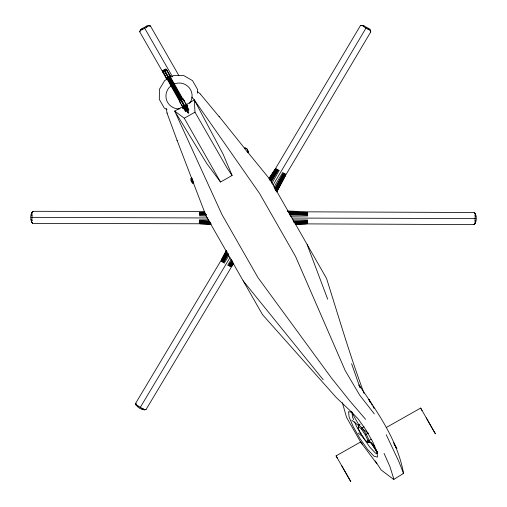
<?xml version="1.0" encoding="UTF-8"?>
<svg xmlns="http://www.w3.org/2000/svg" width="507" height="507" viewBox="0 0 507 507"><rect width="100%" height="100%" fill="white"/><g stroke="black" fill="none" stroke-linecap="round" stroke-linejoin="round"><path stroke-width="0.76" d="M204.467 211.571L33.164 211.318L32.017 212.338A24.83 1.578 -89.9 0 1 32.011 215.424L31.985 217.465A24.83 1.578 -89.9 0 1 31.935 220.475L31.466 221.863L32.625 223.372L199.986 223.771L210.868 224.233M32.017 212.338L31.58 212.82L33.164 211.318C29.767 213.675 30.122 220.406 32.625 223.372M197.457 93.231L197.508 89.352L192.514 80.613L183.743 75.562L173.546 75.543L164.648 80.569L159.445 89.289L159.318 99.366L164.312 108.105L167.012 109.664M295.423 224.284L306.462 223.885L473.823 224.576C477.207 222.193 476.891 215.475 474.381 212.515L307.02 211.825L287.589 210.988M474.996 223.625A24.83 1.584 -89.8 0 0 475.065 220.691L475.103 218.675A24.83 1.584 -89.8 0 0 475.135 215.602L475.541 214.03L474.381 212.515M475.072 214.372L475.11 213.434M370.218 441.774L368.881 442.592L367.581 442.262L364.647 439.537L360.756 433.726L358.189 428.238L358.798 424.936L360.128 424.112M367.581 442.262L367.841 440.304L365.274 434.816L361.383 429.004L358.449 426.279M368.881 442.592L369.172 440.431L366.333 434.366L362.036 427.946L358.798 424.936L358.189 428.238M191.145 178.439L191.196 180.955L191.995 182.444L192.939 183.204L193.737 182.945L191.95 178.179L191.114 178.356L191.887 178.02M370.116 402.178L369.026 399.554L372.163 405.042M191.114 178.356L191.133 180.796L192.939 183.204M167.215 79.789L139.698 31.795L140.445 30.033L141.998 29.742A24.83 4.303 -29.8 0 0 144.685 28.253L146.472 27.226L146.903 25.939L148.418 25.508L150.516 26.098L178.819 75.454M139.698 31.795L141.022 29.495L141.998 29.742L142.442 28.468M140.211 30.686L141.592 28.95L146.903 25.939M369.026 399.554L368.938 400.124M276.619 191.215L285.359 173.844L276.03 190.93M370.459 30.521L370.205 29.869L370.725 31.96L370.459 30.521A24.83 2.738 30.7 0 1 367.867 29.089L366.105 28.094A24.83 2.738 30.7 0 1 363.443 26.541L363.836 25.775C366.155 27.606 370.763 28.253 370.725 31.96L285.625 175.276L276.721 191.792M226.94 251.098L221.534 261.65L226.946 252.036M275.593 190.689L284.503 173.375L275.352 189.688M274.895 189.434L283.635 172.9L274.661 188.427M227.206 253.12L222.415 262.182L227.561 253.342M276.765 191.938L285.625 175.276M233.67 263.26L146.003 409.586C142.175 410.296 136.142 407.33 135.711 403.204L221.248 260.135L226.433 250.426M221.248 260.135L226.477 250.521M228.213 253.734L223.295 262.708L228.568 253.956M271.898 183.268L279.23 170.384M273.14 184.897L366.46 27.283L365.984 27.777M271.213 181.956L278.343 169.864L271.144 181.005M268.951 178.73L275.314 168.926L360.414 25.61L362.328 25.35L363.836 25.775L363.329 26.294M227.713 265.269L231.325 259.191M273.957 187.153L282.767 172.412M270.554 180.65L277.456 169.338L270.111 180.365M230.039 257.556L139.957 407.894M231.876 260.402L228.581 265.763L232.086 260.516M361.383 429.004L362.036 427.946L364.039 426.717M224.183 263.234L228.758 255.896M269.521 180.017L276.575 168.806L269.528 179.091M232.39 261.58L229.449 266.238L232.567 261.675M232.878 262.74L230.305 266.714L232.967 262.886M269.211 178.166L275.314 168.926M231.541 266.517L233.283 263.881M475.883 216.502L475.135 215.602L475.718 214.784L475.141 213.548M142.581 409.409L143.05 408.832L144.089 409.84L146.003 409.586M31.111 219.392L31.935 220.475L31.282 221.109L31.89 222.421M360.756 433.726L361.339 433.162M244.482 148.5L245.122 147.936L247.264 149.28L248.322 151.91L247.682 152.474L244.418 148.342L245.096 147.86L247.207 149.121L248.322 151.91M247.619 152.315L248.297 151.834M368.342 433.136L365.274 434.816M371.175 439.201L369.172 440.431L367.841 440.304M375.193 460.895L381.182 470.002L393.337 479.204L393.914 479.343L403.553 473.418C397.608 440.177 377.614 412.343 359.064 385.028L359.824 387.171L351.579 363.677M186.5 104.531L194.301 99.961L259.502 193.363L295.556 256.447L345.191 370.554L359.602 395.023L374.356 413.934M191.76 97.116L194.301 99.961L194.98 112.161L184.269 118.213L174.674 111.052L182.577 106.749M194.301 99.961L223.194 154.337L232.092 175.441L226.312 178.781L220.488 182L206.818 163.59L174.674 111.052L221.965 214.575L258.012 277.652L331.629 378.216L349.596 400.676L365.585 419.321M164.046 73.623L162.487 70.866L162.943 70.612L163.723 71.988M164.445 71.576L163.666 70.2L164.122 69.941L188.667 113.384M165.7 70.872L164.921 69.491L165.377 69.237L166.157 70.612M162.791 72.133L164.382 71.227L167.88 77.413L166.283 78.319L163.064 71.975M163.647 71.645L166.797 69.871L170.289 76.056L168.102 72.755M183.04 107.332L179.269 101.305L183.274 99.036L186.772 105.228L185.359 103.301M183.274 99.036L184.58 101.926M182.767 107.49L184.358 106.584L180.866 100.399M183.559 107.269L182.387 107.928L182.799 108.663L187.717 105.887L187.298 105.152L186.012 105.881L183.559 107.269L183.971 108.004M186.132 105.817L187.298 105.152M186.544 106.552L187.717 105.887M162.487 70.866L163.438 70.327L164.217 71.709M163.666 70.2L164.623 69.662L165.402 71.043M164.921 69.491L165.871 68.952L167.823 72.4M166.283 78.319L170.289 76.056M183.623 107.009L186.772 105.228M337.485 458.391L336.071 455.869L360.832 441.876M386.277 427.502L420.664 408.072L435.393 433.859L426.286 417.863M192.907 183.122L193.737 182.945M367.867 29.089L369.09 28.785M360.414 25.61L362.328 25.35L363.443 26.541L364.672 26.256M475.858 218.555L291.918 218.067M31.846 220.266L31.098 220.355L31.935 220.475M475.135 215.602L475.902 215.538M141.745 408.927L143.05 408.832L143.335 409.624L144.768 409.776M295.182 223.758L307.635 222.941L295.201 223.346M204.841 212.401L199.384 212.737L204.847 212.617M137.34 406.38L138.645 406.303L140.42 407.336A24.83 2.725 30.9 0 0 143.05 408.832M294.44 222.725L307.66 221.971L293.686 222.275M205.627 213.466L199.384 213.77L205.633 213.72M293.699 221.641L307.686 220.995L293.439 221.122M295.454 224.36L306.462 223.885M206.406 214.556L199.378 214.797L206.412 214.848M290.359 216.216L307.768 215.944M289.573 214.924L307.774 214.917L289.573 214.176M199.321 219.88L208.7 219.892M292.678 219.924L307.711 220M207.946 217.972L31.142 217.338M289.573 213.618L307.781 213.884L288.369 212.813M209.454 221.033L199.302 220.875L209.442 221.413M199.371 215.824L206.406 215.982M210.209 222.161L199.276 221.857L210.19 222.548M288.375 212.287L307.787 212.858L287.583 211.476M210.95 223.283L199.251 222.82L210.931 223.663M199.986 223.771L210.899 224.309M149.096 25.648L148.418 25.508L150.516 26.098L149.096 25.648A24.83 4.303 -29.8 0 1 146.472 27.226M351.972 412.438L348.588 411.627L349.07 416.906L353.303 426.862L360.135 438.828L367.746 449.601L374.096 456.287L377.481 457.099L376.993 451.819L372.765 441.863L365.934 429.898L358.316 419.124L351.972 412.438L336.28 397.545L262.525 314.67L206.026 215.855L177.057 140.306M396.854 448.277L396.259 448.125L396.854 448.277L393.724 442.788M377.423 453.645L375.548 453.195L369.685 447.016L361.542 435.12M402.976 473.278L403.553 473.418L398.698 461.18L386.233 434.714M361.681 25.489L363.082 25.565L363.443 26.541M351.795 420.214L358.544 425.576M362.841 428.985L368.367 433.371M358.246 433.117L363.158 437.015M368.678 441.401L374.812 446.274M197.489 91.621L200.461 94.042M475.065 220.691L475.813 221.565M342.364 402.653L346.566 417.426L360.718 442.193L362.67 444.506M200.563 94.308L219.278 116.806M244.57 148.298L219.17 116.515M247.517 151.91L269.933 179.377L326.552 278.495C338.701 316.881 349.988 355.616 364.045 393.35M323.193 379.718L243.132 280.821M376.878 463.772L360.718 442.193M31.181 214.328L32.011 215.424M232.092 175.441L227.117 168.134L194.98 112.161M372.271 443.815L377.5 452.219M371.168 442.624L377.202 452.314M370.668 442.123L377.107 452.459M336.071 455.869L350.8 481.65L341.693 465.654M172.595 76.931L144.248 27.448M184.269 118.213L220.488 182M372.943 406.418L374.122 408.471M394.021 444.037L396.373 448.15M351.231 411.526L359.051 425.208M360.059 432.522L356.345 426.026L354.545 421.78M166.55 70.01L167.323 71.386M168.603 73.781L183.014 99.296M183.794 100.671L184.573 102.053M185.739 104.119L188.858 109.639M169.268 76.132L182.514 99.575M186.411 106.47L188.75 110.608M186.012 105.881L186.43 106.616M168.818 76.386L182.064 99.828M185.568 106.039L187.514 109.487M168.514 76.557L181.76 99.999M184.878 105.519L188.775 112.415M165.041 70.86L168.539 77.045M181.525 100.031L185.017 106.216M167.564 77.096L180.809 100.538M183.927 106.058L187.818 112.953M167.335 77.222L180.581 100.665M183.699 106.185L186.424 111.014M166.835 77.508L180.08 100.95M183.198 106.464L185.923 111.293M164.23 74.041L165.605 76.386M166.385 77.761L180.796 103.276M181.487 104.588L185.473 111.546M420.664 408.072L422.078 410.6M141.592 28.95L141.998 29.742M359.064 385.028L360.452 387.861M384.059 453.385L389.927 466.567L393.914 479.343M353.645 419.657L352.441 416.83L351.991 411.957M136.003 404.719L136.225 405.296L135.711 403.204L136.003 404.719A24.83 2.725 30.9 0 0 138.645 406.303M327.699 299.231L307.16 244.647M166.271 108.441L167.088 113.219M166.987 112.96L177.165 140.597M180.023 108.847A13.112 12.909 -20.8 0 1 166.093 94.068A13.112 12.909 -20.8 0 1 184.009 83.947A13.112 12.909 -20.8 0 1 189.637 103.415M475.408 223.074L473.823 224.576L475.408 223.074"/></g></svg>
